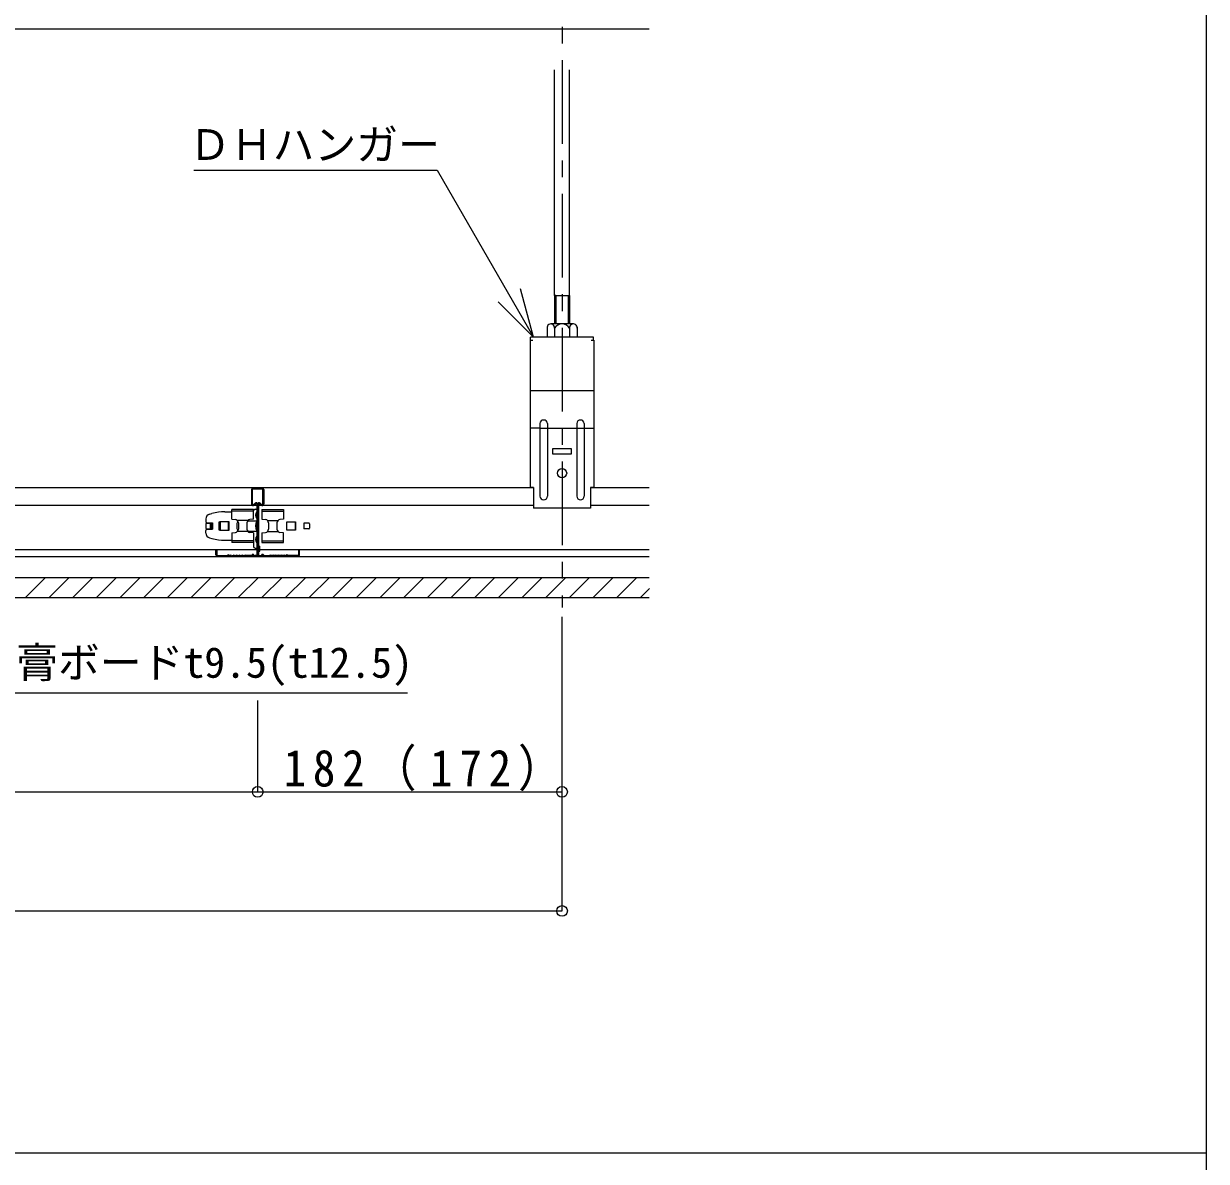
# Model space of a CAD drawing. Units: millimetres at full size, sheet at 1:10; details may follow other scales. Extents: x -2077 to 2023, y -1433 to 1417.
# Drawn here: x 1315 to 2023, y 52 to 732 of the extents above; entities that cross this region are included whole.
import ezdxf
from ezdxf.enums import TextEntityAlignment as Align

# ---------------------------------------------------------------- set-up
doc = ezdxf.new("R2010")
doc.units = ezdxf.units.MM
doc.header["$LTSCALE"] = 10
doc.linetypes.add('CHAIN1', pattern=[8, 5, -1, 1, -1])
for name, color, linetype, lineweight in [('1-0_断面', 7, 'Continuous', 9), ('1-1_寸法', 7, 'Continuous', 9), ('1-2_文字', 7, 'Continuous', 9), ('1-3_ＤＨクロス', 7, 'Continuous', 9), ('F-0_図枠', 7, 'Continuous', 9), ('F-1_レイアウト', 7, 'Continuous', 9)]:
    doc.layers.add(name, color=color, linetype=linetype, lineweight=lineweight)
doc.styles.add('ＭＳ ゴシック', font='')
doc.styles.get('ＭＳ ゴシック').set_extended_font_data('MS Gothic')

msp = doc.modelspace()

# ---------------------------------------------------------------- linework, layer by layer
at = {"layer": '1-0_断面', "color": 4, "linetype": 'CHAIN1'}
msp.add_line((1637.35, 1270.18), (1637.35, 382.88), dxfattribs=at)
at = {"layer": '1-0_断面'}
for p, q in [((1632.85, 569.46), (1632.85, 704.46)), ((1641.85, 569.46), (1641.85, 704.46)), ((1633.65, 569.46), (1632.85, 569.46)), ((1632.85, 569.46), (1632.85, 552.46)), ((1633.65, 569.46), (1633.65, 552.46)), ((1641.05, 569.46), (1641.05, 552.46)), ((1644.1, 552.46), (1630.6, 552.46)), ((1628.35, 550.44), (1628.35, 544.46)), ((1632.85, 549.96), (1632.85, 544.46)), ((1641.85, 549.96), (1641.85, 544.46)), ((1646.35, 550.44), (1646.35, 544.46)), ((1618.35, 542.86), (1619.95, 542.86)), ((1618.35, 542.86), (1618.35, 454.66)), ((1618.55, 542.86), (1618.55, 544.46)), ((1656.15, 544.46), (1618.55, 544.46)), ((1654.75, 542.86), (1656.35, 542.86)), ((1656.15, 542.86), (1656.15, 544.46)), ((1656.35, 542.86), (1656.35, 454.66)), ((1656.35, 512.46), (1618.35, 512.46)), ((1624.1, 490.23), (1618.35, 490.23)), ((1624.1, 493.01), (1624.1, 449.51)), ((1628.6, 493.01), (1628.6, 449.51)), ((1628.6, 490.23), (1646.1, 490.23)), ((1646.1, 493.01), (1646.1, 449.51)), ((1650.6, 493.01), (1650.6, 449.51)), ((1650.6, 490.23), (1656.35, 490.23)), ((1631.85, 478.06), (1642.85, 478.06)), ((1631.85, 474.56), (1631.85, 478.06)), ((1642.85, 474.56), (1631.85, 474.56)), ((1642.85, 478.06), (1642.85, 474.56)), ((1620.35, 454.46), (850.37, 454.46)), ((1620.35, 454.66), (1618.35, 454.66)), ((1620.35, 454.66), (1620.35, 442.26)), ((1654.35, 454.66), (1654.35, 442.26)), ((1656.35, 454.66), (1654.35, 454.66)), ((1689.45, 454.46), (1654.35, 454.46)), ((1620.35, 443.86), (850.37, 443.86)), ((1426.58, 438.76), (1428, 439.14)), ((1435.77, 440.16), (1439.85, 440.16)), ((1439.85, 435.66), (1439.85, 441.49)), ((1452.85, 441.49), (1439.85, 441.49)), ((1452.85, 440.46), (1439.85, 440.46)), ((1452.85, 435.66), (1452.85, 441.49)), ((1453.85, 441.66), (1454.85, 441.66)), ((1457.85, 441.49), (1457.85, 435.66)), ((1457.85, 441.49), (1470.85, 441.49)), ((1457.85, 440.46), (1470.85, 440.46)), ((1654.35, 442.26), (1620.35, 442.26)), ((1689.45, 443.86), (1654.35, 443.86)), ((1424.35, 435.86), (1424.35, 434.26)), ((1424.35, 432.91), (1424.35, 430.41)), ((1424.85, 433.41), (1427.85, 433.41)), ((1425.15, 433.46), (1428.35, 433.46)), ((1426.85, 433.41), (1426.85, 429.91)), ((1427.35, 433.41), (1427.35, 429.91)), ((1427.85, 433.41), (1427.85, 429.91)), ((1428.35, 433.46), (1428.35, 429.86)), ((1432.25, 434.21), (1432.75, 434.21)), ((1432.25, 429.11), (1432.25, 434.21)), ((1432.75, 434.21), (1432.75, 429.11)), ((1438.25, 434.21), (1432.75, 434.21)), ((1432.75, 434.16), (1432.75, 429.16)), ((1437.85, 434.16), (1432.75, 434.16)), ((1432.97, 434.16), (1432.97, 429.16)), ((1437.85, 429.16), (1437.85, 434.16)), ((1438.25, 429.11), (1438.25, 434.21)), ((1439.85, 435.66), (1442.03, 435.47)), ((1442.85, 432.66), (1442.85, 430.66)), ((1449.48, 434.94), (1443.22, 434.94)), ((1443.85, 433.48), (1443.85, 429.85)), ((1448.85, 433.48), (1448.85, 429.85)), ((1449.24, 434.66), (1454.85, 434.66)), ((1452.85, 435.66), (1450.68, 435.47)), ((1457.85, 435.66), (1460.03, 435.47)), ((1461.22, 434.94), (1467.48, 434.94)), ((1461.85, 433.48), (1461.85, 429.85)), ((1466.85, 433.48), (1466.85, 429.85)), ((1472.85, 429.16), (1472.85, 434.16)), ((1472.85, 434.16), (1477.96, 434.16)), ((1477.74, 434.16), (1477.74, 429.16)), ((1477.85, 434.16), (1477.85, 429.16)), ((1477.96, 434.16), (1477.96, 429.16)), ((1485.85, 433.41), (1482.85, 433.41)), ((1482.85, 433.41), (1482.85, 429.91)), ((1486.35, 432.91), (1486.35, 430.41)), ((1424.35, 427.46), (1424.35, 429.06)), ((1424.85, 429.91), (1427.85, 429.91)), ((1425.15, 429.86), (1428.35, 429.86)), ((1426.58, 424.57), (1428, 424.18)), ((1432.75, 429.11), (1432.25, 429.11)), ((1432.75, 429.16), (1437.85, 429.16)), ((1432.75, 429.11), (1438.25, 429.11)), ((1439.85, 427.66), (1442.03, 427.85)), ((1439.85, 427.66), (1439.85, 421.83)), ((1449.48, 428.39), (1443.22, 428.39)), ((1449.24, 428.66), (1454.85, 428.66)), ((1452.85, 427.66), (1450.68, 427.85)), ((1452.85, 427.66), (1452.85, 421.83)), ((1457.85, 427.66), (1460.03, 427.85)), ((1457.85, 427.66), (1457.85, 421.83)), ((1461.22, 428.39), (1467.48, 428.39)), ((1477.96, 429.16), (1472.85, 429.16)), ((1485.85, 429.91), (1482.85, 429.91)), ((1689.45, 417.46), (850.37, 417.46)), ((1435.77, 423.16), (1439.85, 423.16)), ((1452.85, 422.86), (1439.85, 422.86)), ((1452.85, 421.83), (1439.85, 421.83)), ((1452.85, 423.16), (1452.85, 419.46)), ((1453.85, 418.46), (1454.85, 418.46)), ((1454.85, 419.56), (1456.55, 419.56)), ((1457.85, 422.86), (1470.85, 422.86)), ((1457.85, 421.83), (1470.85, 421.83)), ((727.35, 413.46), (1689.45, 413.46)), ((-253.81, 400.96), (1689.45, 400.96)), ((1316.49, 388.96), (1328.49, 400.96)), ((1330.63, 388.96), (1342.63, 400.96)), ((1344.77, 388.96), (1356.77, 400.96)), ((1358.92, 388.96), (1370.92, 400.96)), ((1373.06, 388.96), (1385.06, 400.96)), ((1387.2, 388.96), (1399.2, 400.96)), ((1401.34, 388.96), (1413.34, 400.96)), ((1415.49, 388.96), (1427.49, 400.96)), ((1429.63, 388.96), (1441.63, 400.96)), ((1443.77, 388.96), (1455.77, 400.96)), ((1457.91, 388.96), (1469.91, 400.96)), ((1472.05, 388.96), (1484.05, 400.96)), ((1486.2, 388.96), (1498.2, 400.96)), ((1500.34, 388.96), (1512.34, 400.96)), ((1514.48, 388.96), (1526.48, 400.96)), ((1528.62, 388.96), (1540.62, 400.96)), ((1542.76, 388.96), (1554.76, 400.96)), ((1556.91, 388.96), (1568.91, 400.96)), ((1571.05, 388.96), (1583.05, 400.96)), ((1585.19, 388.96), (1597.19, 400.96)), ((1599.33, 388.96), (1611.33, 400.96)), ((1613.48, 388.96), (1625.48, 400.96)), ((1627.62, 388.96), (1639.62, 400.96)), ((1641.76, 388.96), (1653.76, 400.96)), ((1655.9, 388.96), (1667.9, 400.96)), ((1670.04, 388.96), (1682.04, 400.96)), ((-253.81, 388.96), (1689.45, 388.96)), ((1684.19, 388.96), (1689.6, 394.38))]:
    msp.add_line(p, q, dxfattribs=at)
for points in [[(1633.65, 569.46), (1641.85, 569.46), (1641.85, 552.46)], [(1470.85, 441.49), (1470.85, 435.66), (1468.68, 435.47)], [(1470.85, 421.83), (1470.85, 427.66), (1468.68, 427.85)], [(1454.85, 416.56), (1456.55, 416.56), (1456.55, 419.56)]]:
    msp.add_lwpolyline(points, dxfattribs=at)
msp.add_circle((1637.35, 463.26), 2.75, dxfattribs=at)
for centre, radius, start, end in [((1630.6, 550.2), 2.26, 353.97442, 186.02558), ((1637.35, 547.16), 5.3, 31.89079, 148.10921), ((1644.1, 550.2), 2.26, 353.97442, 186.02558), ((1626.35, 492.75), 2.27, 6.73292, 173.26708), ((1648.35, 492.75), 2.27, 6.73292, 173.26708), ((1626.35, 507.09), 17, 262.39609, 277.60391), ((1648.35, 507.09), 17, 262.39609, 277.60391), ((1626.35, 449.51), 2.25, 180, 0), ((1648.35, 449.51), 2.25, 180, 0), ((1427.35, 435.86), 3, 105, 180), ((1435.77, 410.16), 30, 90, 105), ((1453.85, 440.66), 1, 90, 180), ((1456.95, 438.16), 2.9, 136.39718, 223.60282), ((1425.15, 434.26), 0.8, 180, 270), ((1424.85, 432.91), 0.5, 90, 180), ((1441.85, 433.48), 2, 0, 85), ((1444.85, 432.66), 2, 125.77673, 180), ((1450.85, 433.48), 2, 95, 180), ((1460.08, 431.66), 6.03, 150.13717, 209.86283), ((1459.85, 433.48), 2, 0, 85), ((1468.85, 433.48), 2, 95, 180), ((1485.85, 432.91), 0.5, 0, 90), ((1424.85, 430.41), 0.5, 180, 270), ((1425.15, 429.06), 0.8, 90, 180), ((1427.35, 427.46), 3, 180, 255), ((1441.85, 429.85), 2, 275, 0), ((1444.85, 430.66), 2, 180, 234.22327), ((1450.85, 429.85), 2, 180, 265), ((1456.95, 423.66), 2.9, 136.39718, 223.60282), ((1459.85, 429.85), 2, 275, 0), ((1468.85, 429.85), 2, 180, 265), ((1485.85, 430.41), 0.5, 270, 0), ((1435.77, 453.16), 30, 255, 270), ((1453.85, 419.46), 1, 180, 270)]:
    msp.add_arc(centre, radius, start, end, dxfattribs=at)
at = {"layer": '1-1_寸法'}
for p, q in [((1209.95, 728.99), (1689.45, 728.99)), ((1637.35, 272.68), (1637.35, 377.32)), ((1455.35, 272.68), (1455.35, 327.41)), ((1091.35, 272.68), (1455.35, 272.68)), ((1455.35, 272.68), (1637.35, 272.68)), ((1637.35, 201.51), (1637.35, 272.68)), ((727.35, 201.51), (1637.35, 201.51))]:
    msp.add_line(p, q, dxfattribs=at)
for centre in [(1455.35, 272.68), (1637.35, 272.68), (1637.35, 201.51)]:
    msp.add_circle(centre, 3.19, dxfattribs=at)
at = {"layer": '1-2_文字'}
for p, q in [((1417.24, 644.34), (1562.6, 644.34)), ((1562.6, 644.34), (1620.26, 544.46)), ((1620.26, 544.46), (1612.5, 573.44)), ((1620.26, 544.46), (1599.05, 565.68)), ((818.6, 331.98), (1544.87, 331.98))]:
    msp.add_line(p, q, dxfattribs=at)
at = {"layer": '1-3_ＤＨクロス'}
for p, q in [((1451.7, 453.46), (1451.7, 444.86)), ((1452.2, 444.86), (1452.2, 453.46)), ((1452.7, 454.46), (1458, 454.46)), ((1452.7, 453.96), (1458, 453.96)), ((1458.5, 444.86), (1458.5, 453.46)), ((1459, 453.46), (1459, 444.86)), ((1453.08, 444.53), (1453.82, 445.27)), ((1453.41, 444.16), (1454.17, 444.92)), ((1454.85, 444.63), (1454.85, 414.46)), ((1455.35, 444.63), (1455.35, 414.46)), ((1455.35, 443.6), (1455.35, 414.46)), ((1455.85, 444.63), (1455.85, 414.46)), ((1457.3, 444.16), (1456.54, 444.92)), ((1457.63, 444.53), (1456.89, 445.27)), ((1430.35, 417.46), (1430.85, 417.46)), ((1430.35, 414.46), (1430.35, 417.46)), ((1430.85, 417.46), (1430.85, 414.46)), ((1480.35, 417.46), (1479.85, 417.46)), ((1479.85, 417.46), (1479.85, 414.46)), ((1480.35, 414.46), (1480.35, 417.46)), ((1431.35, 413.96), (1437.08, 413.96)), ((1431.35, 413.46), (1437.08, 413.46)), ((1437.36, 414.16), (1437.22, 414.02)), ((1437.71, 413.8), (1437.58, 413.67)), ((1438, 413.8), (1438.13, 413.67)), ((1438.49, 414.02), (1438.35, 414.16)), ((1438.79, 413.96), (1438.63, 413.96)), ((1438.79, 413.46), (1438.63, 413.46)), ((1439.92, 413.96), (1440.49, 413.96)), ((1439.92, 413.46), (1440.49, 413.46)), ((1441.62, 413.96), (1442.19, 413.96)), ((1442.19, 413.46), (1441.62, 413.46)), ((1443.32, 413.96), (1443.89, 413.96)), ((1443.89, 413.46), (1443.32, 413.46)), ((1445.02, 413.96), (1445.59, 413.96)), ((1445.02, 413.46), (1445.59, 413.46)), ((1446.72, 413.96), (1447.29, 413.96)), ((1447.29, 413.46), (1446.72, 413.46)), ((1451.3, 413.96), (1448.42, 413.96)), ((1448.42, 413.46), (1451.29, 413.46)), ((1451.61, 414.11), (1451.77, 414.29)), ((1452.15, 413.97), (1451.99, 413.78)), ((1452.76, 413.97), (1452.92, 413.78)), ((1453.3, 414.11), (1453.14, 414.29)), ((1454.35, 413.96), (1453.61, 413.96)), ((1453.61, 413.46), (1454.35, 413.46)), ((1456.35, 413.96), (1457.1, 413.96)), ((1457.1, 413.46), (1456.35, 413.46)), ((1457.41, 414.11), (1457.57, 414.29)), ((1457.95, 413.97), (1457.79, 413.78)), ((1458.56, 413.97), (1458.72, 413.78)), ((1459.1, 414.11), (1458.94, 414.29)), ((1459.41, 413.96), (1462.29, 413.96)), ((1462.29, 413.46), (1459.42, 413.46)), ((1463.99, 413.96), (1463.42, 413.96)), ((1463.42, 413.46), (1463.99, 413.46)), ((1465.69, 413.96), (1465.12, 413.96)), ((1465.12, 413.46), (1465.69, 413.46)), ((1467.39, 413.96), (1466.82, 413.96)), ((1466.82, 413.46), (1467.39, 413.46)), ((1469.09, 413.96), (1468.52, 413.96)), ((1468.52, 413.46), (1469.09, 413.46)), ((1470.79, 413.96), (1470.22, 413.96)), ((1470.22, 413.46), (1470.79, 413.46)), ((1471.92, 413.96), (1472.08, 413.96)), ((1471.92, 413.46), (1472.08, 413.46)), ((1472.22, 414.02), (1472.36, 414.16)), ((1472.71, 413.8), (1472.58, 413.67)), ((1473, 413.8), (1473.13, 413.67)), ((1473.35, 414.16), (1473.49, 414.02)), ((1479.35, 413.96), (1473.63, 413.96)), ((1479.35, 413.46), (1473.63, 413.46))]:
    msp.add_line(p, q, dxfattribs=at)
for centre, radius, start, end in [((1452.7, 453.46), 1, 90, 180), ((1452.7, 453.46), 0.5, 90, 180), ((1458, 453.46), 1, 0, 90), ((1458, 453.46), 0.5, 0, 90), ((1454.45, 444.63), 0.9, 0, 135), ((1456.25, 444.63), 0.9, 45, 180), ((1452.7, 444.86), 1, 180, 315), ((1452.7, 444.86), 0.5, 180, 317.84797), ((1454.45, 444.63), 0.4, 0, 135), ((1456.25, 444.63), 0.4, 45, 180), ((1458, 444.86), 1, 225, 0), ((1458, 444.86), 0.5, 222.15203, 0), ((1431.35, 414.46), 1, 180, 270), ((1431.35, 414.46), 0.5, 180, 270), ((1437.08, 414.16), 0.2, 270, 315), ((1437.08, 414.16), 0.7, 270, 315), ((1437.85, 413.66), 0.7, 45, 135), ((1437.85, 413.66), 0.2, 45, 135), ((1438.63, 414.16), 0.7, 225, 270), ((1438.63, 414.16), 0.2, 225, 270), ((1438.79, 414.16), 0.2, 270, 308.94244), ((1438.79, 414.16), 0.7, 270, 308.94244), ((1439.35, 413.46), 0.7, 51.05756, 128.94244), ((1439.35, 413.46), 0.2, 53.1301, 128.94244), ((1439.92, 414.16), 0.7, 231.05756, 270), ((1439.92, 414.16), 0.2, 231.05756, 270), ((1440.49, 414.16), 0.2, 270, 308.94244), ((1440.49, 414.16), 0.7, 270, 308.94244), ((1441.05, 413.46), 0.7, 51.05756, 128.94244), ((1441.05, 413.46), 0.2, 51.05756, 126.8699), ((1441.62, 414.16), 0.7, 231.05756, 270), ((1441.62, 414.16), 0.2, 231.05756, 270), ((1442.19, 414.16), 0.2, 270, 308.94244), ((1442.19, 414.16), 0.7, 270, 308.94244), ((1442.75, 413.46), 0.7, 51.05756, 128.94244), ((1442.75, 413.46), 0.2, 51.05756, 126.8699), ((1443.32, 414.16), 0.7, 231.05756, 270), ((1443.32, 414.16), 0.2, 231.05756, 270), ((1443.89, 414.16), 0.2, 270, 308.94244), ((1443.89, 414.16), 0.7, 270, 308.94244), ((1444.45, 413.46), 0.7, 51.05756, 128.94244), ((1444.45, 413.46), 0.2, 51.05756, 126.8699), ((1445.02, 414.16), 0.7, 231.05756, 270), ((1445.02, 414.16), 0.2, 231.05756, 270), ((1445.59, 414.16), 0.2, 270, 308.94244), ((1445.59, 414.16), 0.7, 270, 308.94244), ((1446.15, 413.46), 0.7, 51.05756, 128.94244), ((1446.15, 413.46), 0.2, 51.05756, 126.8699), ((1446.72, 414.16), 0.7, 231.05756, 270), ((1446.72, 414.16), 0.2, 231.05756, 270), ((1447.29, 414.16), 0.2, 270, 308.94244), ((1447.29, 414.16), 0.7, 270, 308.94244), ((1447.85, 413.46), 0.7, 51.05756, 128.94244), ((1447.85, 413.46), 0.2, 51.05756, 126.8699), ((1448.42, 414.16), 0.7, 231.05756, 270), ((1448.42, 414.16), 0.2, 231.05756, 270), ((1451.3, 414.36), 0.4, 270, 320), ((1451.3, 414.36), 0.9, 270, 320), ((1452.45, 413.71), 0.9, 40, 140), ((1452.45, 413.71), 0.4, 40, 140), ((1453.61, 414.36), 0.9, 220, 270), ((1453.61, 414.36), 0.4, 220, 270), ((1454.35, 414.46), 1, 270, 0), ((1454.35, 414.46), 0.5, 270, 0), ((1456.35, 414.46), 1, 180, 270), ((1456.35, 414.46), 0.5, 180, 270), ((1457.1, 414.36), 0.4, 270, 320), ((1457.1, 414.36), 0.9, 270, 320), ((1458.25, 413.71), 0.9, 40, 140), ((1458.25, 413.71), 0.4, 40, 140), ((1459.41, 414.36), 0.9, 220, 270), ((1459.41, 414.36), 0.4, 220, 270), ((1462.29, 414.16), 0.2, 270, 308.94244), ((1462.29, 414.16), 0.7, 270, 308.94244), ((1462.85, 413.46), 0.7, 51.05756, 128.94244), ((1462.85, 413.46), 0.2, 53.1301, 128.94244), ((1463.42, 414.16), 0.7, 231.05756, 270), ((1463.42, 414.16), 0.2, 231.05756, 270), ((1463.99, 414.16), 0.2, 270, 308.94244), ((1463.99, 414.16), 0.7, 270, 308.94244), ((1464.55, 413.46), 0.7, 51.05756, 128.94244), ((1464.55, 413.46), 0.2, 53.1301, 128.94244), ((1465.12, 414.16), 0.7, 231.05756, 270), ((1465.12, 414.16), 0.2, 231.05756, 270), ((1465.69, 414.16), 0.2, 270, 308.94244), ((1465.69, 414.16), 0.7, 270, 308.94244), ((1466.25, 413.46), 0.7, 51.05756, 128.94244), ((1466.25, 413.46), 0.2, 53.1301, 128.94244), ((1466.82, 414.16), 0.7, 231.05756, 270), ((1466.82, 414.16), 0.2, 231.05756, 270), ((1467.39, 414.16), 0.2, 270, 308.94244), ((1467.39, 414.16), 0.7, 270, 308.94244), ((1467.95, 413.46), 0.7, 51.05756, 128.94244), ((1467.95, 413.46), 0.2, 53.1301, 128.94244), ((1468.52, 414.16), 0.7, 231.05756, 270), ((1468.52, 414.16), 0.2, 231.05756, 270), ((1469.09, 414.16), 0.2, 270, 308.94244), ((1469.09, 414.16), 0.7, 270, 308.94244), ((1469.65, 413.46), 0.7, 51.05756, 128.94244), ((1469.65, 413.46), 0.2, 53.1301, 128.94244), ((1470.22, 414.16), 0.7, 231.05756, 270), ((1470.22, 414.16), 0.2, 231.05756, 270), ((1470.79, 414.16), 0.2, 270, 308.94244), ((1470.79, 414.16), 0.7, 270, 308.94244), ((1471.35, 413.46), 0.7, 51.05756, 128.94244), ((1471.35, 413.46), 0.2, 51.05756, 126.8699), ((1471.92, 414.16), 0.7, 231.05756, 270), ((1471.92, 414.16), 0.2, 231.05756, 270), ((1472.08, 414.16), 0.2, 270, 315), ((1472.08, 414.16), 0.7, 270, 315), ((1472.85, 413.66), 0.7, 45, 135), ((1472.85, 413.66), 0.2, 45, 135), ((1473.63, 414.16), 0.7, 225, 270), ((1473.63, 414.16), 0.2, 225, 270), ((1479.35, 414.46), 1, 270, 0), ((1479.35, 414.46), 0.5, 270, 0)]:
    msp.add_arc(centre, radius, start, end, dxfattribs=at)
at = {"layer": 'F-0_図枠'}
msp.add_line((2022.57, -1432.82), (2022.57, 1417.18), dxfattribs=at)
at = {"layer": 'F-1_レイアウト'}
msp.add_line((-677.43, 56.81), (2022.57, 56.81), dxfattribs=at)

# ---------------------------------------------------------------- texts
at = {"layer": '1-1_寸法', "insert": (1470.84, 273.09), "char_height": 21.99, "attachment_point": 7, "style": 'ＭＳ ゴシック'}
msp.add_mtext('\\T1.3;\\W0.9;182（172）', dxfattribs=at)
at = {"layer": '1-2_文字', "style": 'ＭＳ ゴシック'}
for s, p in [('ＤＨハンガー', (1414.25, 645.04)), ('ダイロートン捨張工法用t9(t12)＋捨張用石膏ボードt9.5(t12.5)', (823.63, 335.42))]:
    msp.add_text(s, height=18.33, dxfattribs=at).set_placement(p, align=Align.BOTTOM_LEFT)

doc.saveas('drawing.dxf')
